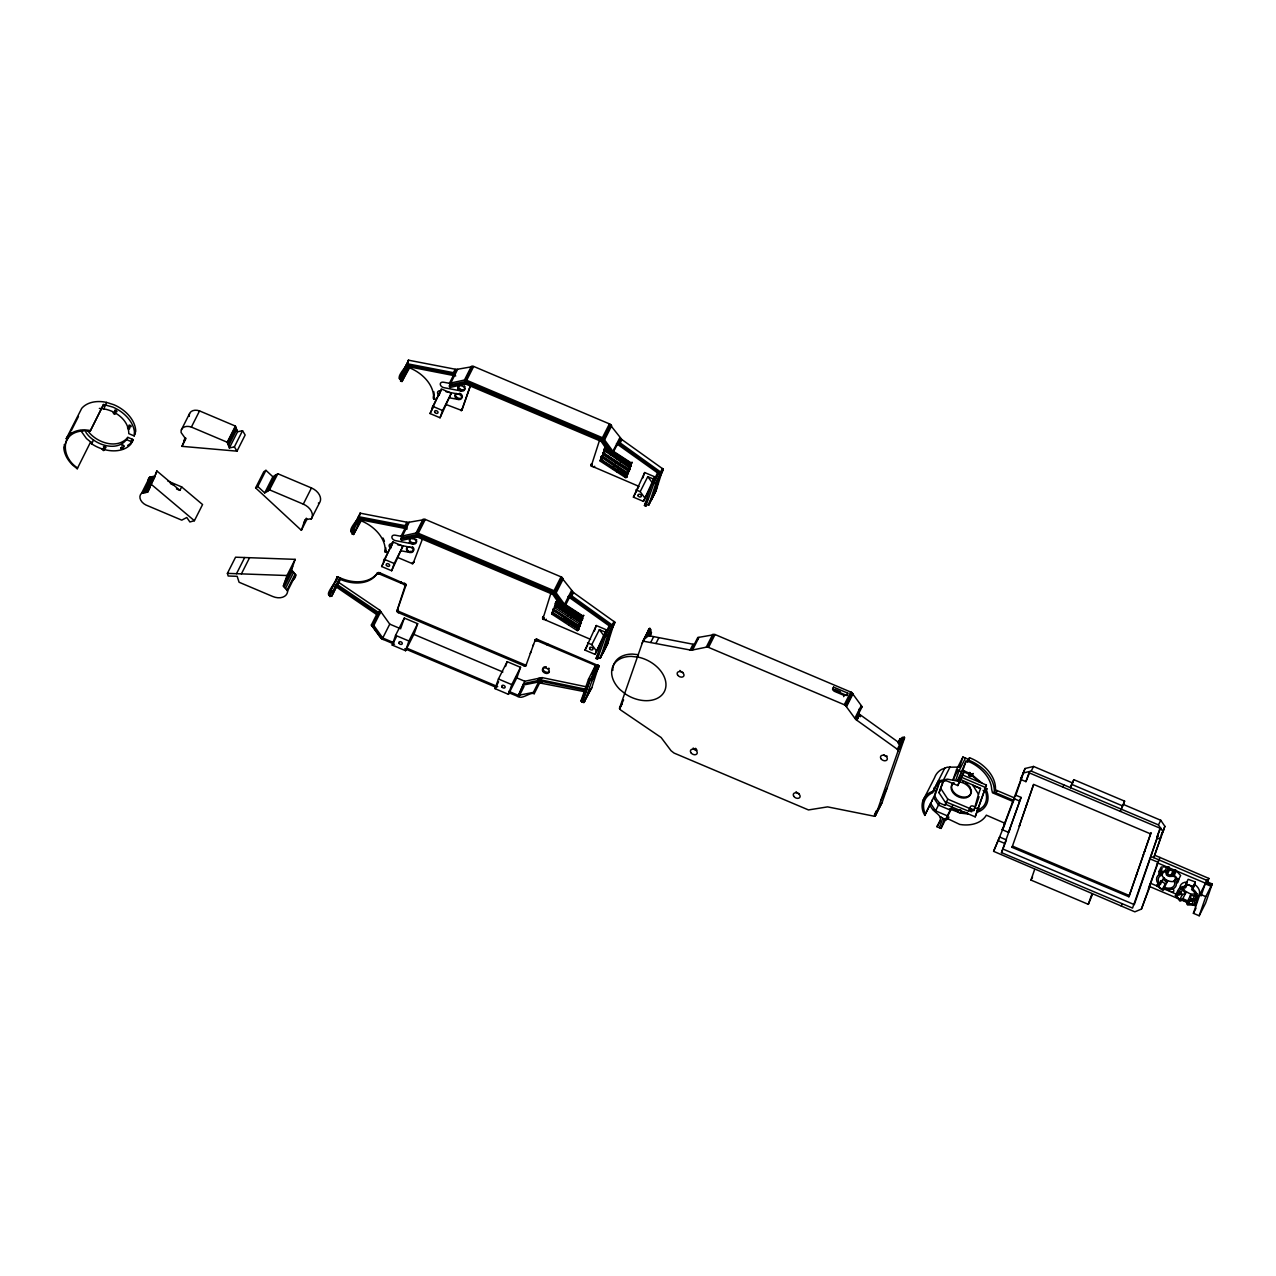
<?xml version="1.0" encoding="UTF-8"?>
<svg xmlns="http://www.w3.org/2000/svg" width="1276" height="1276" viewBox="0 0 1276 1276"><rect width="100%" height="100%" fill="white"/><g stroke="black" fill="none" stroke-linecap="round" stroke-linejoin="round"><path stroke-width="1.5" d="M385.767 547.835L385.99 550.977M287.579 591.011L287.563 591.729A12.696 8.916 26.8 0 1 285.696 595.398L284.564 596.307A12.696 8.916 26.8 0 1 272.681 596.466L239.075 582.239L237.176 576.321L228.165 576.002L227.399 573.371L235.566 557.197L295.139 559.351L291.518 569.894L283.352 586.051L287.579 591.011L295.745 574.838L291.518 569.894M295.745 574.838L295.729 575.572A12.696 8.916 26.8 0 1 293.863 579.24L292.73 580.133M603.341 637.41L605.015 637.202L610.837 625.655L569.351 595.812L570.643 595.079L612.783 625.399L609.178 625.862L603.341 637.41L596.083 658.512L597.471 659.102L598.061 657.953L600.502 657.826L607.535 635.799L614.538 621.938L573.514 592.558L561.025 576.848L425.291 519.428L408.033 522.426L360.326 513.207L358.03 517.514M600.374 657.953L607.695 643.646L614.538 621.938M651.733 484.433L653.408 484.226L659.229 472.678L617.744 442.836L619.035 442.102L661.175 472.423L657.571 472.886L651.733 484.433L644.46 505.535L645.863 506.125L646.453 504.977L648.894 504.849L656.024 482.95L662.93 468.962L621.906 439.582L609.418 423.871L473.683 366.435L456.425 369.45L408.719 360.231L406.422 364.537M648.75 504.977L656.087 490.654L662.93 468.962M898.097 750.862L897.347 749.267L855.702 719.425L845.238 705.134L707.462 646.932L691.353 650.234L642.96 641.11L619.53 708.228L620.63 709.982L661.112 737.496L671.048 750.719L674.047 753.063L808.49 809.941L827.598 806.879L874.251 816.225L875.719 815.141L898.097 750.862L904.54 737.624L902.323 737.305L898.83 744.227L900.776 743.972L858.62 713.651M1195.006 904.971L1194.655 901.366A10.399 7.305 26.8 0 0 1194.416 890.409L1192.693 889.021L1195.277 881.955L1188.147 879.292L1184.862 886.357A10.399 7.305 26.8 0 0 1178.099 894.364L1175.403 895.465L1179.997 901.127L1182.788 900.043L1186.329 901.685L1187.525 904.955L1195.006 904.971L1197.191 900.649L1196.84 897.028A10.399 7.305 26.8 0 0 1196.601 886.07L1194.894 884.683L1195.277 881.955M69.526 434.159L63.8 447.158A30.433 21.373 26.8 0 0 72.588 465.006L77.23 468.755L90.644 441.927L91.76 443.904A30.433 21.373 26.8 0 0 130.95 444.032L133.278 439.678L127.855 437.381C117.52 449.79 96.737 442.836 88.251 431.4M71.36 433.106C60.227 444.016 65.762 460.508 77.517 467.909L77.23 468.755M134.203 435.929L134.57 433.537A30.433 21.373 26.8 0 0 112.735 407.06L103.531 404.492L90.117 431.304C82.015 429.868 71.807 431.575 67.325 439.167L66.24 438.705L81.712 408.368A30.433 21.373 26.8 0 1 106.418 402.371L113.899 404.747A30.433 21.373 26.8 0 1 135.734 431.224L134.203 435.929L128.78 433.633C128.876 418.831 112.958 408.798 99.353 408.416M405.896 585.381L397.618 609.418L398.543 611.3L524.771 664.748C527.594 664.062 526.35 666.471 524.181 665.913L397.952 612.448L397.043 610.582L405.672 584.185L379.371 572.637L376.165 574.487A33.16 23.287 26.8 0 1 341.011 578.251L337.199 576.752L335.652 581.202M405.305 586.545L405.928 584.807M590.533 639.356L542.89 618.892L551.088 592.638M551.631 613.405L553.162 612.799L577.821 628.829L578.299 630.248L576.927 630.408L552.269 614.378L552.364 611.794L552.843 613.214L578.698 629.259L577.853 630.519M552.747 610.024L577.996 627.266L579.384 627.106L578.905 625.687L554.247 609.657L552.747 610.024L553.321 608.859M554.805 605.43L581.25 622.688M556.192 601.618L555.905 604.361L580.564 620.391L581.936 620.232L581.457 618.812L563.37 607.057M638.925 486.379L591.282 465.915L600.023 438.769M591.474 463.81L590.9 464.974M600.023 460.429L601.554 459.823L626.213 475.852L626.691 477.272L625.32 477.431L600.661 461.402L600.948 458.658M601.14 457.047L626.388 474.289L627.776 474.13L627.298 472.71L602.639 456.68L601.14 457.047L601.841 455.676M603.692 450.157L628.956 467.415L630.328 467.255L629.85 465.836L605.191 449.806C601.825 450.843 606.371 446.696 604.872 449.694M584.264 702.326L591.984 680.714L590.453 678.72L582.127 702.358L580.995 701.002L588.475 679.279L595.477 665.418L537.084 640.712C533.368 641.477 534.708 638.893 537.659 639.563L598.795 665.817L591.793 687.748L583.834 702.566L582.717 701.194L590.453 678.72M611.443 452.214L629.929 464.241L632.051 462.47M968.643 775.042L969.824 772.73L971.977 775.744L969.473 776.031L968.803 774.053L970.717 773.83L962.854 770.337L966.06 761.118L967.718 761.836L969.106 758.917M337.199 576.752L337.103 576.8C339.097 579.144 323.099 595.429 330.277 595.286L329.702 596.45L331.68 596.243L340.421 579.416A33.16 23.287 26.8 0 0 375.591 575.635L377.186 573.865L379.355 573.993L403.886 584.36L405.369 586.163M1185.803 884.236L1193.092 886.294M181.655 486.906L202.565 504.546L194.399 520.72L189.885 521.964L186.79 517.498L181.75 520.145L145.911 504.993A9.442 6.635 26.8 0 1 141.54 493.334L147.649 492.153L156.9 470.972L179.9 490.367L181.655 486.906L167.874 481.084M155.72 474.544L156.9 470.972M1201.035 895.959L1206.442 880.201L1150.713 856.355L1157.89 835.509M1019.827 825.157L1012.012 847.328L1128.877 896.757L1150.521 833.85L1033.544 784.357L1019.237 826.306L1033.512 784.979M607.918 642.53L602.83 653.2L610.103 632.29L607.695 643.646L600.454 656.534M939.072 782.427L934.59 795.426L924.781 815.364L923.154 812.046A29.268 20.544 26.8 0 1 929.869 792.524L933.075 791.264L944.75 768.168M1072.685 783.001L1033.544 766.445L1025.011 768.519L1020.529 779.365L1025.92 781.646L1028.982 772.746L1160.043 828.188L1156.726 837.806L1159.772 839.098L1164.892 826.338L1160.777 820.277L1123.438 804.47L1124.587 801.137L1073.834 779.668L1070.357 787.627L1073.834 779.668M1159.772 839.098L1160.937 836.785L1153.791 857.663L1164.892 826.338M90.117 431.304L103.531 404.492M91.059 443.346L91.362 442.501M104.122 405.433L104.409 404.588M103.866 408.926L106.482 402.403M183.903 441.033L184.972 437.939L181.112 432.548A9.442 6.635 26.8 0 1 191.384 427.077L199.55 410.904L235.39 426.072L237.543 431.766L229.377 447.94L234.369 446.887L242.536 430.714L245.167 434.988L237.001 451.162L181.989 446.345L185.498 437.859M265.95 470.334L263.797 471.737L255.631 487.895L301.359 530.306L304.996 519.763L311.535 518.646A12.696 8.916 26.8 0 0 312.349 514.531L312.062 513.016A12.696 8.916 26.8 0 0 303.289 504.132L269.683 489.904L264.706 492.919L257.784 486.507L265.95 470.334L272.873 476.761L264.706 492.919M283.352 586.051L286.972 575.524L295.139 559.351M434.956 398.383C433.92 401.254 432.676 397.011 433.569 396.023A32.618 22.904 26.8 0 0 409.58 367.855L401.988 381.508L400.552 380.998L401.127 379.833C393.63 377.377 410.282 363.899 408.113 360.279L408.113 360.279M386.564 551.36C385.527 554.231 384.283 549.988 385.177 548.999A32.618 22.904 26.8 0 0 361.188 520.831L353.596 534.485L352.16 533.974L352.734 532.826C345.238 530.353 361.89 516.876 359.72 513.255M329.702 596.45L331.744 591.027L329.846 590.963M331.68 596.243L339.799 579.113M430.044 413.536L441.289 388.941L451.305 393.183L440.06 417.778L430.044 413.536L433.537 406.613M439.088 395.353L440.667 390.791M381.652 566.512L392.896 541.933L402.913 546.16L391.668 570.755L381.652 566.512L385.145 559.59M390.695 548.329L392.896 541.933M440.06 417.778L442.565 410.505L432.548 406.262M391.668 570.755L394.172 563.482L384.156 559.255M461.338 409.468L462.39 408.958L470.844 384.427L461.593 410.425L446.456 404.651M392.226 645.066L395.56 635.368L404.317 618.047L417.667 623.693L414.333 633.39L405.577 650.712L392.226 645.066L396.597 636.405M400.967 627.744L404.317 618.047M405.577 650.712L408.91 641.015L417.667 623.693M495.088 688.673L498.422 678.976L507.178 661.654L520.528 667.316L517.195 677.014L508.454 694.335L495.088 688.673L498.597 681.751M505.503 666.503L507.178 661.654M508.454 694.335L511.788 684.638L520.528 667.316M650.425 487.528L643.423 501.372L633.406 497.146L644.667 472.551L654.684 476.777L652.802 482.232M642.785 478.006L644.667 472.551M603.787 637.043L595.031 654.365L585.014 650.122L596.275 625.527L606.291 629.77L604.409 635.225M594.393 630.982L596.275 625.527M643.423 501.372L654.684 476.777M595.031 654.365L606.291 629.77M645.863 506.125L653.982 483.062L656.024 482.95M592.351 674.462L595.477 665.418M597.471 659.102L605.59 636.038L607.535 635.799M645.879 638.032C647.618 637.091 647.761 624.522 651.031 629.865L647.538 636.788L646.565 635.257L694.272 644.46M833.579 687.126L832.75 689.55L846.945 695.548L847.774 693.123L833.579 687.126L832.558 689.152L834.057 691.177L844.09 695.42L846.754 695.149L847.774 693.123M843.659 696.632L844.09 695.42M898.798 742.377L900.074 738.66L901.749 738.453M875.368 815.699L882.131 802.445L904.509 738.15M925.355 813.673L924.558 812.046A27.705 19.459 26.8 0 1 930.922 793.576L933.075 791.264M924.781 815.364L930.619 803.274L935.579 810.866L947.318 815.842L952.566 805.443M932.485 792.954L938.338 780.88L947.43 779.158L959.265 781.438L964.528 771.039L957.829 785.569L943.682 779.588L950.094 766.876M931.783 801.519L932.373 799.813M936.52 791.008L939.758 781.598M934.207 787.563A27.705 19.459 26.8 0 0 935.085 791.279L935.866 792.89L934.59 795.426L936.52 799.35L939.535 803.019L945.038 805.347L945.819 803.098L939.056 792.747L943.139 780.593M939.056 792.747L944.24 779.492M1010.225 828.89L1008.471 832.351L1002.186 829.687L1004.978 823.291L986.348 815.173A33.415 23.462 26.8 0 1 962.917 824.838L959.775 824.44L946.282 818.028L941.034 828.427L936.919 826.688C946.601 813.769 933.585 815.045 930.044 804.981M1014.835 798.074L995.44 789.86A34.005 23.877 26.8 0 0 969.505 757.737L968.883 759.523L962.949 757.003L956.522 769.715L953.06 779.78L957.957 770.002M945.038 805.347L946.345 802.062L969.074 811.376A2.727 1.914 26.8 0 1 970.047 808.84A2.727 1.914 26.8 0 1 973.572 810.419L975.023 807.533A2.727 1.914 26.8 0 0 971.818 805.922A2.727 1.914 26.8 0 0 970.286 807.947M959.568 766.828L962.949 757.003M939.423 827.741L942.693 818.251L940.364 816.672M955.74 780.322L959.026 770.768L965.453 758.072M972.854 785.234L978.485 794.294L980.526 788.488L960.078 779.285M978.229 808.059L977.815 808.856L974.736 807.564L978.485 794.294M973.747 810.802L975.135 806.751L974.736 807.564M975.837 806.049L979.059 796.734M945.564 804.311L975.199 816.847L986.396 785.043L963.077 775.186M986.396 785.043L975.199 816.847M1020.529 779.365L1022.283 775.904L1003.813 825.604M1015.473 796.224L1025.011 768.519M1150.713 856.355L1132.546 908.081L1001.485 852.623L1006.429 839.911L999.65 837.04L993.605 851.331L1134.842 911.83L1141.414 909.086L1150.091 886.038M1008.471 832.351L1021.055 797.42L1015.664 795.139M1001.485 852.623L1021.055 797.42M1029.509 772.841L1025.92 781.646M1092.479 894.396L1088.316 904.333L1030.976 880.073L1034.645 869.435M1062.972 787.117L1063.753 784.836M1088.316 904.333L1091.985 893.694M1120.312 811.376L1124.587 801.137M1121.301 906.104L1122.13 903.679M1128.877 896.757L1143.679 854.266L1143.105 855.414M1144.237 852.655L1151.111 832.686L1150.521 833.85M1157.842 836.195L1134.3 904.62L1003.239 849.162M1160.682 827.933L1156.726 837.806M1141.414 909.086L1159.948 857.456L1208.851 878.43L1206.442 884.316L1208.851 878.43M1148.4 888.814L1158.799 859.769M1186.217 891.972L1182.852 898.607L1179.71 899.771L1176.679 895.975L1179.582 894.364A8.772 6.157 26.8 0 1 1185.292 887.617C1185.085 882.306 1194.336 885.975 1191.609 889.611A8.772 6.157 26.8 0 1 1193.554 900.266L1192.119 900.84L1193.251 904.11L1188.466 904.126L1187.717 900.936L1191.066 894.285L1196.904 893.631M1207.606 882.003L1212.2 883.949L1205.613 903.057L1199.201 915.769L1193.395 913.313L1199.982 894.189L1205.23 883.789L1211.036 886.246M1199.201 915.769L1205.788 896.645L1212.2 883.949M941.034 828.427L944.208 819.256L945.883 819.958L951.497 808.537L957.558 810.994M957.829 785.569L959.265 781.438L957.606 780.737L966.06 761.118M947.318 815.842L945.883 819.958L942.693 818.251M967.718 761.836L969.505 757.737M401.988 381.508L408.926 366.77L406.964 363.692L454.687 372.911M353.596 534.485L360.534 519.763L358.572 516.684L406.294 525.887M650.154 636.214L651.43 632.561L650.457 631.014M400.552 380.998L402.69 375.638L401.717 374.091L400.776 374.474M352.16 533.974L354.297 528.615L353.324 527.068L352.383 527.451M1004.978 823.291L1013.67 800.387L994.259 792.173A34.005 23.877 26.8 0 0 968.34 760.049M1004.69 824.663L993.605 851.331M656.311 489.553L651.35 499.873L657.3 484.992M606.339 646.278L602.958 652.849L608.907 637.968M91.76 443.904L93.499 439.901M651.35 499.873L656.087 490.654L658.496 479.313L651.223 500.224L654.732 493.302M602.958 652.849L607.089 644.284M939.535 803.019L935.579 810.866L933.25 809.877M71.312 430.618L78.458 416.47M67.325 439.167L70.818 432.229M85.827 432.181C93.961 445.18 119.115 453.554 127.855 437.381M131.045 441.528L132.21 439.215M141.54 493.334L149.707 477.16L154.89 476.155L146.724 492.329M143.167 493.015L151.334 476.841M144.954 492.664L153.12 476.506M148.718 489.043L155.13 476.347M147.649 492.153L150.058 487.384M181.399 429.757L189.566 413.584M181.989 446.345L185.993 438.402M229.377 447.94L227.224 442.23L235.39 426.072M227.447 442.852L235.613 426.678M227.973 444.239L236.14 428.066M228.548 445.755L236.714 429.597M266.923 491.579L275.09 475.406M268.167 490.813L276.334 474.656M269.364 490.096L277.849 473.747L311.456 487.958A12.696 8.916 26.8 0 1 320.228 496.858L320.515 498.358A12.696 8.916 26.8 0 1 319.702 502.473L311.121 519.204M236.507 573.69L244.673 557.532M241.403 573.881L249.57 557.708M303.289 504.132L311.456 487.958M303.863 523.048L306.304 518.2M301.359 530.306L307.085 518.981M284.484 582.781L292.651 566.608M284.245 587.104L292.411 570.946M285.457 588.523L293.624 572.35M286.94 590.278L295.107 574.12M399.42 378.398L408.719 360.231M399.563 379.036L406.438 364.952M399.739 379.227L401.493 375.766L399.962 379.403M403.631 376.197L408.687 366.18L410.154 366.706M351.028 531.374L360.326 513.207M351.091 531.901L358.046 517.944M357.774 524.165L360.295 519.157L361.762 519.683M328.682 594.345L337.566 576.704M328.618 594.871L337.821 576.752M328.714 595.254L331.281 589.863M328.793 595.445L331.409 590.246M331.744 591.027L331.17 592.176L332.813 592.973M332.127 592.638L339.719 577.629M433.585 398.846L434.159 394.858A32.618 22.904 26.8 0 0 433.744 391.62M434.223 397.793L433.808 399.149L434.127 397.586M431.814 408.4L440.555 391.078M453.427 372.783L455.181 369.322M620.79 438.641L612.48 453.219L602.83 439.438L465.804 381.46L449.95 384.81L449.423 383.31L456.425 369.45M615.112 448.035L610.614 455.117L601.155 441.368L465.453 383.948L449.886 387.489L449.359 385.974L457.605 369.322M442.421 410.904L451.305 393.183M458.594 386.006L459.169 384.842M455.628 394.523L456.202 393.375M458.802 389.627L459.392 388.478M449.423 383.31L464.464 380.041L471.45 366.18M455.851 398.08L456.441 396.932M472.535 366.132L465.549 379.993L465.453 383.948M459.153 394.348L458.259 394.061A3.637 2.552 26.8 0 0 455.851 394.332L455.309 394.778A3.637 2.552 26.8 0 0 455.373 397.49L455.931 398.16A3.637 2.552 26.8 0 0 461.322 398.766A3.637 2.552 26.8 0 0 459.153 394.348L459.743 393.199M464.464 380.041L466.681 380.296L473.683 366.435M385.192 551.822L385.703 550.466M385.416 552.141L385.831 550.785M385.511 552.221L386.086 551.072M376.611 574.232L377.202 573.068M376.787 574.088L377.552 572.796M383.422 561.376L392.179 544.055M377.186 573.865L378.015 572.621M377.68 573.737L378.254 572.573M377.935 573.706L378.525 572.557M378.222 573.706L378.797 572.557M378.509 573.737L379.084 572.589M461.083 410.633L461.816 409.452M378.797 573.801L379.371 572.637M461.226 410.601L461.944 409.405M461.593 410.425L462.39 408.958M379.355 573.993L379.945 572.828M405.034 525.776L406.789 522.299M409.213 522.299L400.967 538.95L401.493 540.466L417.061 536.925L552.763 594.345L562.222 608.094L563.514 607.36L564.088 606.212L554.438 592.415L417.411 534.437L401.557 537.802L401.047 536.287L408.033 522.426M394.029 563.88L402.913 546.16M410.409 542.603L410.186 541.407A3.637 2.552 26.8 0 1 410.122 538.695L410.665 538.249A3.637 2.552 26.8 0 1 413.073 537.978M401.047 536.287L416.072 533.017L423.058 519.157M397.681 544.756L410.76 547.324A3.637 2.552 26.8 0 1 412.93 551.742A3.637 2.552 26.8 0 1 407.538 551.152L407.762 550.482M424.142 519.109L417.156 532.969L417.061 536.925M383.135 639.531L380.12 637.202L371.332 625.065L376.579 614.665L379.642 613.931L378.637 612.512L337.518 584.695M409.309 542.651L413.488 542.826A3.637 2.552 26.8 0 0 416.774 541.518M416.072 533.017L418.289 533.272L425.291 519.428M338.682 582.382L379.801 610.215L378.637 612.512L376.037 614.107L334.95 586.067M394.507 644.236L381.795 638.845L372.289 625.926L378.111 614.378L377.329 613.309L335.524 584.902M372.305 626.245L374.921 621.045M372.289 625.926L373.804 625.479L380.806 611.619M400.568 582.957L401.142 581.808M411.877 563.482L413.998 561.95L412.196 563.577L398.064 557.628M412.196 563.577L412.945 562.445M412.531 563.609L413.265 562.445M412.977 563.545L413.552 562.381M403.886 584.36L404.46 583.212M404.364 584.615L404.939 583.467M404.572 584.775L405.162 583.626M404.763 584.95L405.353 583.786M404.939 585.142L405.529 583.977M405.21 585.54L405.672 584.185M405.289 585.748L405.88 584.599M379.801 610.215L389.754 624.139L382.752 638L381.428 638.542M396.995 611.14L397.618 609.418M397.059 611.348L397.634 610.199M397.251 611.746L397.713 610.391M397.394 611.938L397.968 610.789M397.554 612.129L398.144 610.965M397.745 612.305L398.335 611.14M397.952 612.448L398.543 611.3M398.415 612.703L399.005 611.539M466.681 380.296L602.416 437.716L609.418 423.871M613.788 452.486L603.325 438.194L610.327 424.35M603.532 438.338L610.534 424.493M603.723 438.497L610.725 424.637M604.106 438.816L610.917 424.796M590.963 465.357L591.49 464.001M591.043 465.549L591.633 464.384M591.282 465.915L591.729 464.576M591.442 466.091L592.032 464.942M604.728 439.55L611.714 425.69M591.633 466.25L592.208 465.102L592.271 466.633M591.825 466.394L592.415 465.246M594.106 467.415L594.696 466.25M603.707 450.667L604.84 448.546M603.835 450.922L605.143 448.514M602.623 454.112L604.122 453.251L628.781 469.281L629.259 470.7L627.872 470.86L603.213 454.83L603.516 452.087M604.042 451.178L604.393 448.801M601.155 457.542L601.682 456.122L626.979 473.141L628.478 472.774M602.766 454.368L603.771 451.991M604.298 451.385L604.617 450.013M601.283 457.797L601.857 456.649M602.958 454.623L603.325 452.246M603.484 453.108L604.058 451.959M600.071 460.684L601.203 458.562M601.475 458.052L602.065 456.888M603.803 453.14L604.377 451.991M600.198 460.939L602.144 458.658L601.554 459.823M603.213 454.83L603.548 453.459M604.122 453.251L604.696 452.087M600.406 461.194L600.757 458.818M601.235 459.711L602.32 457.095M600.661 461.402L600.98 460.03M610.614 455.117L612.273 451.816M612.895 451.417L619.897 437.572M620.152 443.043L621.906 439.582M617.6 456.218L618.19 455.069M616.627 459.392L617.201 458.243M615.542 462.837L616.133 461.689M614.059 466.266L614.649 465.118M612.99 469.409L613.565 468.26M418.289 533.272L554.023 590.708L561.025 576.848M621.651 458.85L622.241 457.701M564.088 606.212L565.396 605.478L554.932 591.187L561.934 577.326M555.14 591.33L562.142 577.47M620.583 461.976L621.173 460.811M555.331 591.474L562.333 577.613M542.507 617.951L543.145 616.436L542.571 618.334M555.714 591.809L562.525 577.773M619.418 465.357L620.008 464.209M618.19 468.946L618.764 467.798M542.89 618.892L543.48 617.744M543.05 619.067L543.64 617.919M556.336 592.527L563.322 578.666M617.106 472.088L617.68 470.94M543.241 619.227L543.815 618.078M543.432 619.37L544.023 618.222M543.879 619.61L544.453 618.461M534.947 640.712L535.745 639.451M532.921 645.656L533.496 644.492M535.41 640.536L535.984 639.372M545.713 620.391L546.303 619.243M535.665 640.488L536.239 639.324M535.936 640.472L536.51 639.308M536.207 640.488L536.797 639.324M530.258 653.408L530.832 652.243M536.51 640.536L537.084 639.372M555.315 603.644L556.448 601.522M524.181 665.913L524.771 664.748M555.443 603.899L556.751 601.49M537.084 640.712L537.659 639.563M554.247 607.089L555.73 606.228L580.389 622.257L580.867 623.677L579.479 623.836L554.821 607.807L555.124 605.063M555.65 604.154L556.001 601.778M524.595 666.04L525.186 664.876M552.763 610.518L553.29 609.115M554.374 607.36L555.379 604.968M555.905 604.361L556.224 602.99M555.299 603.149L557.07 601.522M524.803 666.072L525.584 664.924M552.891 610.789L553.337 609.37M554.566 607.599L555.156 606.435M555.092 606.084L555.666 604.936M556.48 602.671L557.389 601.618M525.202 666.072L525.792 664.924M551.679 613.66L552.811 611.539M553.082 611.029L553.465 609.625M555.411 606.132L555.985 604.968M525.393 666.04L526.286 664.764M551.806 613.915L553.114 611.507M553.337 611.236L553.672 609.88M554.821 607.807L555.411 606.658M555.73 606.228L556.304 605.079M552.014 614.171L552.588 613.006M552.843 612.687L553.433 611.539M552.269 614.378L552.843 613.214M553.162 612.799L553.752 611.635M629.929 464.241L632.019 462.71M628.956 467.415L631.03 465.9M630.248 464.336L630.838 463.188M629.85 465.836L630.44 464.671M630.567 464.368L630.838 462.662L612.751 450.891M629.275 467.51L629.85 466.362M630.105 466.043L630.695 464.895M630.87 464.336L632.003 462.215M626.388 474.289L626.979 473.141M627.872 470.86L629.642 469.712M629.594 467.542L630.886 465.134L629.881 467.51M627.298 472.71L627.872 471.562L627.329 474.401M628.191 470.956L628.781 469.807M625.32 477.431L627.09 476.283M626.707 474.385L627.298 473.236M627.553 472.918L628.127 471.769M628.51 471.004L629.818 468.579M630.328 467.255L631.078 465.644M625.639 477.527L626.213 476.379M627.026 474.433L628.334 472.008M628.813 470.972L629.945 468.834M626.468 476.06L627.058 474.911M629.068 470.86L629.993 469.105M625.958 477.559L627.266 475.15M627.776 474.13L628.51 472.535M626.245 477.527L627.393 475.406M626.691 477.272L627.393 475.916M508.821 692.708L518.008 696.473L524.787 681.272L542.093 677.604L586.083 686.743M562.222 608.094L563.88 604.792M518.008 696.473L523.607 683.585L540.928 679.901L586.832 689.455M564.502 604.409L571.504 590.549M524.069 686.36L518.822 696.76L517.562 696.409M565.396 605.478L572.398 591.617M547.021 644.922L547.611 643.774M571.76 596.02L573.514 592.558M569.208 609.194L569.798 608.046M568.235 612.368L568.809 611.22M565.667 619.259L566.257 618.094M567.15 615.83L567.74 614.665M564.598 622.385L565.172 621.237M523.83 684.925L538.631 681.99L533.384 692.374L518.582 695.324C519.555 701.322 530.991 691.337 534.197 693.713L539.445 683.314L537.802 680.618L538.935 678.274M573.275 611.826L573.849 610.678M540.434 677.955L539.254 680.268L540.53 683.091L585.509 691.863M572.19 614.952L572.78 613.804M571.026 618.334L571.616 617.185M569.798 621.938L570.372 620.774M542.093 677.604L540.928 679.901L541.917 682.947M568.713 625.065L569.287 623.916M633.406 497.146L638.654 486.746M644.683 497.736L640.185 491.675L647.761 476.666L653.519 479.09M581.537 617.217L583.626 615.702L581.537 617.217L556.878 601.187L556.846 599.497M580.564 620.391L582.526 619.083M581.856 617.313L582.446 616.164M581.457 618.812L582.047 617.664M582.175 617.345L582.765 616.196M580.883 620.487L581.457 619.338M581.712 619.019L582.303 617.871M582.478 617.313L583.611 615.192M577.996 627.266L579.958 625.958M579.479 623.836L580.07 622.688M580.389 622.257L580.963 621.109L580.644 622.465M581.202 620.535L582.51 618.11M578.905 625.687L579.479 624.538L578.634 627.409M579.798 623.948L580.389 622.784M581.489 620.487L582.638 618.366M576.927 630.408L577.502 629.259M578.315 627.377L578.905 626.213M579.16 625.894L579.735 624.746M580.117 623.98L581.425 621.556M581.936 620.232L582.685 618.637M577.246 630.504L577.821 629.355M580.42 623.948L580.995 622.784M578.076 629.036L578.666 627.888M578.937 627.377L580.07 625.24M580.676 623.836L581.441 622.529M577.565 630.551L578.873 628.127M579.384 627.106L580.117 625.511M578.299 630.248L578.889 629.1M660.681 471.929L662.419 468.467M644.46 505.535L647.969 498.613M656.103 483.094L663.026 469.105M656.199 483.381L663.153 469.393M656.167 483.923L663.169 470.062M648.846 503.557L655.593 491.244L648.591 505.089M585.014 650.122L587.646 644.922M596.291 650.728L591.793 644.651L599.369 629.642L605.127 632.067M612.289 624.905L614.043 621.444M596.083 658.512L597.822 655.051M607.711 636.086L614.633 622.082M607.807 636.357L614.761 622.369M607.775 636.899L614.777 623.055M600.007 658.161L607.36 644.109M590.772 678.848L597.774 664.987M591.362 679.199L598.173 665.211M591.522 679.342L598.524 665.498M591.681 679.502L598.683 665.657M580.995 701.002L583.499 696.042M591.904 679.853L598.795 665.817M592.016 680.204L598.97 666.168M591.984 680.714L599.034 666.535M582.127 702.358L582.717 701.194M591.793 687.748L589.097 692.166M583.834 702.566L591.059 688.593M642.689 641.413L649.452 628.366M642.019 643.375L648.431 630.663M643.646 641.03L650.058 628.318M637.266 657.044L638.431 654.732L632.497 654.078A28.694 20.145 26.8 0 0 612.799 670.41M649.978 635.448L651.43 632.561M650.744 642.418L653.663 636.644M619.53 708.228L623.613 699.934M619.578 708.595L621.954 703.65M619.626 708.786L622.034 704.017M655.976 643.439L658.879 637.665M690.093 650.122L693.012 644.348M691.353 650.234L697.765 637.537L715.023 634.523L851.666 692.437L862.129 706.729L855.702 719.425M692.517 650.122L698.945 637.41M706.378 646.964L712.805 634.268M707.462 646.932L713.89 634.22M708.611 647.235L715.023 634.523M844.345 704.655L850.757 691.959M845.238 705.134L851.666 692.437M845.446 705.277L851.874 692.581M845.653 705.437L852.065 692.724M845.844 705.596L852.256 692.884L851.172 693.665M846.02 705.756L852.448 693.059M846.642 706.473L853.054 693.777M854.808 718.356L861.236 705.66M858.062 712.949L860.247 708.611L858.939 709.344M856.834 720.366L859.737 714.592M897.889 742.999L900.074 738.66M897.347 749.267L900.266 743.493M897.857 749.746L904.269 737.05L898.017 750.033M898.113 750.32L904.493 737.48M880.615 800.881L887.043 788.185M874.427 814.822L876.612 810.483M874.714 814.822L876.899 810.483M874.523 816.177L877.681 810.324M874.762 816.098L880.296 805.124M874.985 815.986L882.131 802.445M945.819 803.098L947.797 799.175L941.034 788.823M957.606 780.737L962.854 770.337M936.919 826.688L940.125 820.34M968.58 774.676L969.744 772.363M968.835 775.409L969.999 773.096M969.106 775.744L970.27 773.431M969.473 776.031L970.637 773.719M947.733 819.352L948.897 817.039M969.888 776.255L971.052 773.942L972.711 773.958M970.334 776.398L971.499 774.085M970.781 776.446L971.945 774.133M971.195 776.398L972.36 774.085M971.546 776.255L973.141 773.447M980.526 788.488L972.727 785.474M983.078 790.338C983.924 792.571 986.396 788.68 984.514 788.632M984.131 791.184L985.742 789.015M984.578 791.327L986.188 789.078M986.603 789.031L985.024 791.375M979.234 809.877L983.254 806.544A27.705 19.459 26.8 0 0 985.535 791.455L987.225 788.664M994.259 792.173L995.44 789.86M995.934 792.875L997.098 790.562M1012.059 803.864L1013.67 800.387M1004.34 824.216L1005.504 821.903M1022.682 773.144L1031.215 771.071L1033.544 766.445M1002.186 829.687L1003.941 826.226M1026.207 805.666L1026.781 804.518M1012.012 847.328L1012.586 846.163L1129.451 895.608M1030.976 880.073L1032.539 876.995M1121.094 809.096L1123.438 804.47M1144.205 852.193L1144.795 851.044M1162.564 830.963L1158.448 824.902L1160.777 820.277M1136.103 875.751L1136.693 874.586M1151.558 853.931L1152.132 852.783M1161.367 834.456L1163.696 829.847M1156.519 865.303L1157.683 862.991L1166.902 866.882L1164.717 871.221M1149.501 885.624L1150.665 883.311L1159.437 887.027M1156.853 885.767L1157.954 883.566A10.511 7.385 26.8 0 1 1159.326 874.459L1160.123 874.14L1159.087 871.333L1161.272 867.01L1168.768 866.851L1169.629 869.706L1167.428 874.028L1170.762 875.495L1173.346 874.267L1175.531 869.929L1180.635 875.543L1178.434 879.882L1176.057 881.541A10.511 7.385 26.8 0 1 1166.663 889.324L1164.813 888.75L1163.026 890.425L1156.853 885.767L1158.321 882.88M1175.754 877.186L1174.43 881.525A8.725 6.125 26.8 0 1 1164.478 887.314C1163.138 891.621 1155.115 885.751 1160.378 884.396L1159.405 883.215A8.725 6.125 26.8 0 1 1160.554 875.655L1161.878 875.145L1160.426 872.05L1162.165 868.589M1161.878 875.145L1163.616 871.668M1158.305 886.086L1161.224 880.52M1167.428 874.028L1166.583 871.173L1168.768 866.851M1160.378 884.396L1163.728 877.744M1166.87 872.13L1169.055 867.792L1174.861 870.248L1172.676 874.586M1161 880.743L1165.179 883.789L1167.189 881.971L1163.441 879.499L1164.095 878.207L1162.755 876.58A8.725 6.125 26.8 0 1 1161.894 874.842M1165.179 880.903L1165.833 879.595L1164.095 878.207M1162.484 889.133L1165.403 883.55M1164.478 887.314L1167.843 880.679A8.725 6.125 26.8 0 0 1174.095 881.365M1170.762 875.495L1172.947 871.157L1175.531 869.929M1174.239 875.24L1176.424 870.918L1205.437 883.183M1175.403 895.465L1177.588 891.142M1179.853 894.907L1183.203 888.255M1185.069 886.389L1187.047 882.035A10.399 7.305 26.8 0 0 1179.917 887.952M1185.579 887.649L1187.334 884.188M1179.71 899.771L1182.326 894.588L1185.484 893.423L1182.469 889.707M1192.932 886.916L1195.118 882.577M1192.693 889.021L1194.894 884.683M1187.174 904.014L1189.36 899.692M1188.339 903.775L1190.971 898.575L1190.333 895.736L1194.751 895.64M1188.466 904.126L1190.971 898.575M1192.119 900.84L1195.468 894.189M1194.001 901.622L1196.186 897.283M1206.649 883.71L1208.228 880.185M1193.395 913.313L1196.027 908.113M922.899 800.77L934.59 777.674A29.268 20.544 26.8 0 1 941.544 769.444L947.207 767.211L959.472 767.083M66.24 438.705L67.421 436.663A30.433 21.373 26.8 0 1 84.695 429.837L90.405 430.475M133.278 439.678L132.114 441.735A30.433 21.373 26.8 0 1 127.632 445.436M470.254 385.575L471.498 384.842M631.317 464.081L631.285 463.108M582.925 617.058L582.446 615.638L564.359 603.883M535.346 639.675L525.84 665.817M459.344 384.698L458.818 385.145A3.637 2.552 26.8 0 0 458.866 387.856L459.424 388.526A3.637 2.552 26.8 0 0 465.166 388.542M407.746 546.734L407.204 547.181A3.637 2.552 26.8 0 0 407.267 549.892L407.826 550.562A3.637 2.552 26.8 0 0 410.282 551.886L410.569 551.312A3.637 2.552 26.8 0 0 413.456 547.882M985.79 791.2L985.327 788.137M603.915 438.657L601.155 441.368M555.523 591.633L552.763 594.345M413.105 563.482L422.882 537.834M255.631 487.895L257.784 486.507M272.873 476.761L277.849 473.747M860.822 707.462L862.129 706.729M1174 880.663L1176.695 879.148C1174.239 873.518 1170.283 878.606 1166.487 875.049L1165.61 871.923L1160.426 872.05M105.382 448.307C107.934 446.377 101.426 445.388 104.09 448.035M937.748 782.571L946.01 780.561M977.033 812.238L980.239 810.978A29.268 20.544 26.8 0 0 986.954 791.455L986.204 789.988M449.359 385.974L465.214 382.609L602.24 440.587L611.906 454.384M400.967 538.95L416.821 535.585L553.848 593.563L563.514 607.36M539.445 683.314L540.53 683.091M237.543 431.766L242.536 430.714M537.802 680.618L584.089 690.029M371.332 625.065L372.863 624.761M605.542 446.488L604.824 447.748L608.365 450.205M318.378 503.095L319.287 503.031M1159.087 871.333L1166.583 871.173M1191.098 898.926L1194.288 898.91M1189.71 900.617L1191.593 900.633M227.399 573.371L286.972 575.524M440.89 390.807L439.997 390.711A3.637 2.552 26.8 0 0 438.545 394.906M103.244 405.321L105.031 405.529M123.118 447.031C126.436 447.126 121.906 443.091 121.842 446.01M392.498 543.783L391.604 543.688A3.637 2.552 26.8 0 0 390.153 547.882M967.926 813.96L960.78 813.163L949.472 808.856M1162.93 888.511L1171.974 892.147A2.727 1.914 26.8 0 0 1173.84 890.6A2.727 1.914 26.8 0 0 1171.894 888.224M960.94 811.999L967.527 812.748M446.074 391.78L458.259 394.061M449.71 397.857L458.371 399.484M401.318 550.833L409.979 552.46M451.449 383.709L443.649 382.226A3.637 2.552 26.8 0 0 440.268 384.188A3.637 2.552 26.8 0 0 443.761 387.633L461.29 390.998M457.286 384.842L461.178 385.575M457.988 389.1L461.88 389.834M403.056 536.686L395.257 535.202A3.637 2.552 26.8 0 0 391.876 537.164A3.637 2.552 26.8 0 0 395.369 540.609L412.898 543.975M408.894 537.818L412.786 538.568M409.596 542.077L413.488 542.826M455.197 374.426L407.937 365.239L402.115 376.787L403.088 378.318M406.805 527.403L359.561 518.215L353.723 529.763L354.696 531.31M408.926 366.77L455.723 375.941M360.534 519.763L407.331 528.918M115.43 411.941C119.769 412.339 113.357 407.841 114.84 411.558M129.673 426.886C134.267 426.95 126.882 422.946 129.355 426.71M964.162 772.076L968.803 774.053M1169.629 869.706L1172.947 871.157M1191.066 894.285L1185.149 891.111L1182.932 887.729M1187.717 900.936L1182.852 898.607M960.796 771.517L956.522 769.715M635.911 489.872L640.185 491.675M1071.505 784.293L1122.242 805.762M1031.215 771.071L1158.448 824.902M834.823 689.391L840.326 691.72M191.384 427.077L227.224 442.23M104.345 404.763L105.174 405.114M1154.955 855.351L1159.948 857.456M1013.91 798.601L1019.301 800.881M961.913 777.483L985.216 787.356M1149.548 858.668L1157.635 862.082M1207.032 883.152L1211.61 885.097M1013.224 801.551L992.473 792.795L991.675 789.27A32.618 22.904 26.8 0 0 971.562 762.904L967.926 761.23M134.299 433.154L135.368 433.617M953.156 779.54L953.985 779.891M126.691 439.694L132.114 441.99M1199.982 894.189L1205.788 896.645M587.518 642.849L591.793 644.651M1171.384 892.083L1176.695 894.332M947.797 799.175L970.892 808.952M1149.564 886.501L1177.876 898.479M1181.417 899.979L1186.712 902.228M1190.253 903.727L1195.564 905.96M91.266 442.756L92.095 443.107L86.481 438.577L80.723 430.57M950.237 810.069L938.498 805.092L933.538 797.516M176.455 488.915L179.9 490.367M64.167 444.766L65.236 445.228M997.896 840.517L1004.675 843.372M588.475 679.279L589.863 679.869M389.754 624.139L400.712 628.781M413.472 634.188L502.888 672.005M515.663 677.412L524.787 681.272M395.56 635.368L408.91 641.015M498.422 678.976L511.788 684.638M393.71 642.641L382.752 638L373.804 625.479M406.486 648.033L497.704 686.632M508.661 691.273L517.785 695.133M404.843 648.718L496.571 687.525M940.284 816.911L941.114 817.278M1206.442 880.201L1207.686 880.727M170.346 483.572L173.727 485.167M971.977 775.744L979.793 782.252M602.416 437.716L603.325 438.194M971.148 774.053L982.121 783.225M554.023 590.708L554.932 591.187M1165.833 879.595L1167.843 880.679M613.565 452.055L630.519 463.076M604.872 450.221L629.531 466.25M603.803 453.666L628.462 469.712M601.235 460.237L625.894 476.267M565.172 605.031L582.127 616.053M556.799 602.782L560.084 604.92M556.48 603.197L581.138 619.243M576.034 617.903L579.32 620.04M553.928 610.087L578.586 626.117M563.609 618.062L568.538 621.268M575.125 625.543L578.411 627.68M616.436 443.57L657.571 472.886M568.043 596.546L609.178 625.862M857.328 714.385L860.518 716.681M1169.948 891.477L1169.47 891.079A2.727 1.914 26.8 0 1 1169.007 888.543M856.882 717.112L857.998 718.069M150.488 483.684L194.399 520.72M1173.346 874.267L1178.434 879.882M407.538 551.152L406.98 550.466A3.637 2.552 26.8 0 1 406.916 547.755L407.459 547.324A3.637 2.552 26.8 0 1 409.867 547.037M1180.316 892.052L1182.326 894.588M647.761 476.666L652.259 482.727M599.369 629.642L603.867 635.703M969.728 786.654L970.063 787.148A10.447 7.337 26.8 0 1 970.35 787.643M533.384 692.374L534.197 693.713M234.369 446.887L237.001 451.162M697.765 637.537L698.291 639.053M682.963 672.436A3.637 2.552 26.8 0 1 679.948 670.442M799.079 793.656A3.637 2.552 26.8 0 1 796.08 791.662M697.111 750.144A3.637 2.552 26.8 0 1 693.203 748.039M887.187 756.174A3.637 2.552 26.8 0 1 883.853 754.77M696.186 748.677A1.818 1.276 26.8 0 1 695.324 748.326M953.363 782.762A10.447 7.337 26.8 0 0 952.885 790.96L953.97 792.396A10.447 7.337 26.8 0 0 956.33 794.501L956.872 794.852A10.447 7.337 26.8 0 0 966.395 796.894L966.921 796.75A10.447 7.337 26.8 0 0 970.94 793.465L971.1 793.034A10.447 7.337 26.8 0 0 971.004 789.158M962.535 781.598A10.447 7.337 26.8 0 1 963.763 782.029M965.517 782.906A10.447 7.337 26.8 0 1 966.618 783.608M967.144 783.99A10.447 7.337 26.8 0 1 967.639 784.405M968.564 785.266A10.447 7.337 26.8 0 1 968.978 785.713M958.978 781.933A10.447 7.337 26.8 0 1 970.143 789.078A10.447 7.337 26.8 0 1 966.458 797.675L965.932 797.819A10.447 7.337 26.8 0 1 953.108 792.843A10.447 7.337 26.8 0 1 954.097 782.858M976.81 811.01A1.818 1.276 26.8 0 0 979.298 810.021L978.07 808.809A1.818 1.276 26.8 0 0 976.762 808.665M979.298 809.112A1.818 1.276 26.8 0 1 977.623 808.41M1158.72 875.033A10.511 7.385 26.8 0 1 1159.98 871.412M1178.625 879.308A10.511 7.385 26.8 0 1 1177.381 882.928M961.322 810.34A1.818 1.276 26.8 0 1 959.249 809.686M412.18 546.622A3.637 2.552 26.8 0 1 412.898 547.197M391.891 543.113A3.637 2.552 26.8 0 1 392.785 543.209M413.201 543.401A3.637 2.552 26.8 0 1 410.744 542.077M414.269 537.69A3.637 2.552 26.8 0 1 415.099 538.137M416.375 539.397A3.637 2.552 26.8 0 1 416.742 540.131M382.975 538.009A32.618 22.904 26.8 0 1 384.427 541.311M549.398 671.527A3.637 2.552 26.8 0 1 543.432 670.251A3.637 2.552 26.8 0 1 546.335 666.822M548.776 668.145A3.637 2.552 26.8 0 1 549.334 668.815M148.255 482.328A9.442 6.635 26.8 0 1 149.707 477.16M189.279 416.375A9.442 6.635 26.8 0 1 199.55 410.904M461.848 394.906A3.637 2.552 26.8 0 1 461.051 398.208A3.637 2.552 26.8 0 1 456.505 397.011L455.947 396.326A3.637 2.552 26.8 0 1 455.899 393.63M460.572 393.646A3.637 2.552 26.8 0 1 461.29 394.22M464.209 385.735A3.637 2.552 26.8 0 1 465.134 387.138M102.287 449.072C103.85 453.395 106.211 447.079 102.287 449.072M113.325 412.818C114.888 417.14 117.248 410.824 113.325 412.818M120.678 447.796C122.225 452.119 124.585 445.803 120.678 447.796M127.568 427.747C129.131 432.07 131.492 425.753 127.568 427.747M970.159 810.404C971.61 814.439 973.811 808.537 970.159 810.404M458.77 385.846L458.228 386.293A3.637 2.552 26.8 0 0 458.291 389.005L458.85 389.674A3.637 2.552 26.8 0 0 463.714 390.727A3.637 2.552 26.8 0 0 463.635 386.899A3.637 2.552 26.8 0 0 458.77 385.846M410.378 538.839L409.835 539.269A3.637 2.552 26.8 0 0 409.899 541.981L410.457 542.667A3.637 2.552 26.8 0 0 415.322 543.704A3.637 2.552 26.8 0 0 415.242 539.876A3.637 2.552 26.8 0 0 410.378 538.839M638.351 657.172L631.333 656.39A28.694 20.145 26.8 0 0 619.929 689.534L625.623 694.144A28.694 20.145 26.8 0 0 665.163 689.694A28.694 20.145 26.8 0 0 638.351 657.172M690.874 752.665A3.637 2.552 26.8 0 0 696.84 753.941A3.637 2.552 26.8 0 0 693.761 749.251A3.637 2.552 26.8 0 0 690.874 752.665M793.736 796.272A3.637 2.552 26.8 0 0 799.701 797.548A3.637 2.552 26.8 0 0 796.639 792.859A3.637 2.552 26.8 0 0 793.736 796.272M880.966 758.71A3.637 2.552 26.8 0 0 886.916 759.986A3.637 2.552 26.8 0 0 883.853 755.28A3.637 2.552 26.8 0 0 880.966 758.71M677.62 675.052A3.637 2.552 26.8 0 0 683.585 676.328A3.637 2.552 26.8 0 0 680.507 671.639A3.637 2.552 26.8 0 0 677.62 675.052M957.798 811.648A1.818 1.276 26.8 0 0 960.78 812.286A1.818 1.276 26.8 0 0 959.249 809.941A1.818 1.276 26.8 0 0 957.798 811.648M589.799 648.958A1.818 1.276 26.8 0 0 592.782 649.596A1.818 1.276 26.8 0 0 591.251 647.251A1.818 1.276 26.8 0 0 589.799 648.958M386.437 565.364A1.818 1.276 26.8 0 0 389.419 566.002A1.818 1.276 26.8 0 0 387.888 563.657A1.818 1.276 26.8 0 0 386.437 565.364M542.858 671.399A3.637 2.552 26.8 0 0 548.824 672.675A3.637 2.552 26.8 0 0 545.745 667.986A3.637 2.552 26.8 0 0 542.858 671.399M399.101 643.391A1.818 1.276 26.8 0 0 402.068 644.045A1.818 1.276 26.8 0 0 400.536 641.684A1.818 1.276 26.8 0 0 399.101 643.391M501.962 687.014A1.818 1.276 26.8 0 0 504.945 687.652A1.818 1.276 26.8 0 0 503.414 685.308A1.818 1.276 26.8 0 0 501.962 687.014M638.191 495.981A1.818 1.276 26.8 0 0 641.174 496.619A1.818 1.276 26.8 0 0 639.643 494.275A1.818 1.276 26.8 0 0 638.191 495.981M434.829 412.387A1.818 1.276 26.8 0 0 437.812 413.025A1.818 1.276 26.8 0 0 436.264 410.665A1.818 1.276 26.8 0 0 434.829 412.387"/></g></svg>
